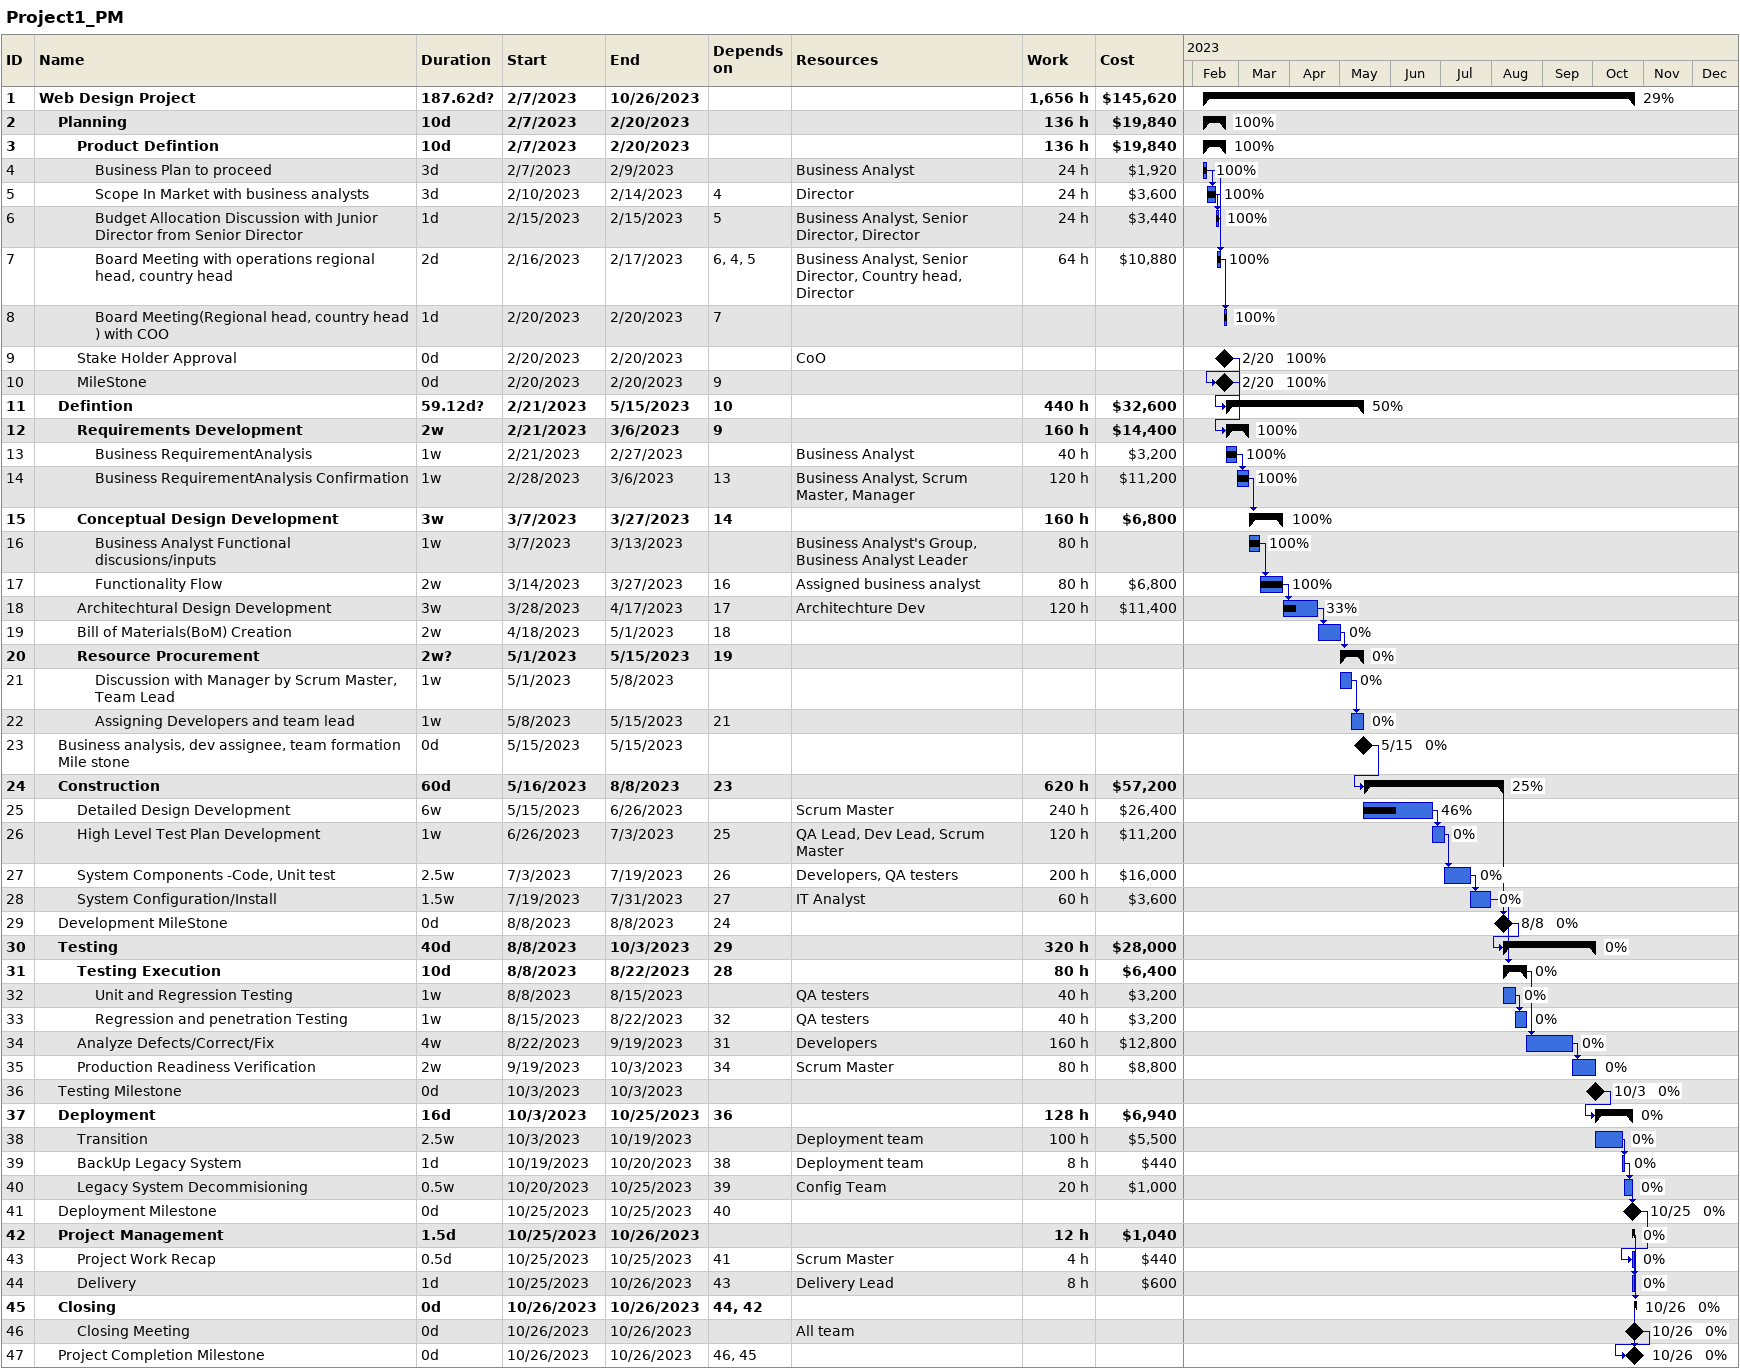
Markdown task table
Project1_PM

| ID | Level | Task | Duration | Start | Finish | Predecessors | Resources | % complete | Work (h) | Cost ($) |
|---|---|---|---|---|---|---|---|---|---|---|
| 1 | 1 | **Web Design Project** | 187.62d? | 2023-02-07 | 2023-10-26 |  |  | 29 | 1656 | 145620 |
| 2 | 2 | **Planning** | 10d | 2023-02-07 | 2023-02-20 |  |  | 100 | 136 | 19840 |
| 3 | 3 | **Product Defintion** | 10d | 2023-02-07 | 2023-02-20 |  |  | 100 | 136 | 19840 |
| 4 | 4 | Business Plan to proceed | 3d | 2023-02-07 | 2023-02-09 |  | Business Analyst | 100 | 24 | 1920 |
| 5 | 4 | Scope In Market with business analysts | 3d | 2023-02-10 | 2023-02-14 | 4 | Director | 100 | 24 | 3600 |
| 6 | 4 | Budget Allocation Discussion with Junior Director from Senior Director | 1d | 2023-02-15 | 2023-02-15 | 5 | Business Analyst, Senior Director, Director | 100 | 24 | 3440 |
| 7 | 4 | Board Meeting with operations regional head, country head | 2d | 2023-02-16 | 2023-02-17 | 6, 4, 5 | Business Analyst, Senior Director, Country head, Director | 100 | 64 | 10880 |
| 8 | 4 | Board Meeting(Regional head, country head ) with COO | 1d | 2023-02-20 | 2023-02-20 | 7 |  | 100 |  |  |
| 9 | 3 | Stake Holder Approval | 0d | 2023-02-20 | 2023-02-20 |  | CoO | 100 |  |  |
| 10 | 3 | MileStone | 0d | 2023-02-20 | 2023-02-20 | 9 |  | 100 |  |  |
| 11 | 2 | **Defintion** | 59.12d? | 2023-02-21 | 2023-05-15 | 10 |  | 50 | 440 | 32600 |
| 12 | 3 | **Requirements Development** | 2w | 2023-02-21 | 2023-03-06 | 9 |  | 100 | 160 | 14400 |
| 13 | 4 | Business RequirementAnalysis | 1w | 2023-02-21 | 2023-02-27 |  | Business Analyst | 100 | 40 | 3200 |
| 14 | 4 | Business RequirementAnalysis Confirmation | 1w | 2023-02-28 | 2023-03-06 | 13 | Business Analyst, Scrum Master, Manager | 100 | 120 | 11200 |
| 15 | 3 | **Conceptual Design Development** | 3w | 2023-03-07 | 2023-03-27 | 14 |  | 100 | 160 | 6800 |
| 16 | 4 | Business Analyst Functional discusions/inputs | 1w | 2023-03-07 | 2023-03-13 |  | Business Analyst's Group, Business Analyst Leader | 100 | 80 |  |
| 17 | 4 | Functionality Flow | 2w | 2023-03-14 | 2023-03-27 | 16 | Assigned business analyst | 100 | 80 | 6800 |
| 18 | 3 | Architechtural Design Development | 3w | 2023-03-28 | 2023-04-17 | 17 | Architechture Dev | 33 | 120 | 11400 |
| 19 | 3 | Bill of Materials(BoM) Creation | 2w | 2023-04-18 | 2023-05-01 | 18 |  | 0 |  |  |
| 20 | 3 | **Resource Procurement** | 2w? | 2023-05-01 | 2023-05-15 | 19 |  | 0 |  |  |
| 21 | 4 | Discussion with Manager by Scrum Master, Team Lead | 1w | 2023-05-01 | 2023-05-08 |  |  | 0 |  |  |
| 22 | 4 | Assigning Developers and team lead | 1w | 2023-05-08 | 2023-05-15 | 21 |  | 0 |  |  |
| 23 | 2 | Business analysis, dev assignee, team formation Mile stone | 0d | 2023-05-15 | 2023-05-15 |  |  | 0 |  |  |
| 24 | 2 | **Construction** | 60d | 2023-05-16 | 2023-08-08 | 23 |  | 25 | 620 | 57200 |
| 25 | 3 | Detailed Design Development | 6w | 2023-05-15 | 2023-06-26 |  | Scrum Master | 46 | 240 | 26400 |
| 26 | 3 | High Level Test Plan Development | 1w | 2023-06-26 | 2023-07-03 | 25 | QA Lead, Dev Lead, Scrum Master | 0 | 120 | 11200 |
| 27 | 3 | System Components -Code, Unit test | 2.5w | 2023-07-03 | 2023-07-19 | 26 | Developers, QA testers | 0 | 200 | 16000 |
| 28 | 3 | System Configuration/Install | 1.5w | 2023-07-19 | 2023-07-31 | 27 | IT Analyst | 0 | 60 | 3600 |
| 29 | 2 | Development MileStone | 0d | 2023-08-08 | 2023-08-08 | 24 |  | 0 |  |  |
| 30 | 2 | **Testing** | 40d | 2023-08-08 | 2023-10-03 | 29 |  | 0 | 320 | 28000 |
| 31 | 3 | **Testing Execution** | 10d | 2023-08-08 | 2023-08-22 | 28 |  | 0 | 80 | 6400 |
| 32 | 4 | Unit and Regression Testing | 1w | 2023-08-08 | 2023-08-15 |  | QA testers | 0 | 40 | 3200 |
| 33 | 4 | Regression and penetration Testing | 1w | 2023-08-15 | 2023-08-22 | 32 | QA testers | 0 | 40 | 3200 |
| 34 | 3 | Analyze Defects/Correct/Fix | 4w | 2023-08-22 | 2023-09-19 | 31 | Developers | 0 | 160 | 12800 |
| 35 | 3 | Production Readiness Verification | 2w | 2023-09-19 | 2023-10-03 | 34 | Scrum Master | 0 | 80 | 8800 |
| 36 | 2 | Testing Milestone | 0d | 2023-10-03 | 2023-10-03 |  |  | 0 |  |  |
| 37 | 2 | **Deployment** | 16d | 2023-10-03 | 2023-10-25 | 36 |  | 0 | 128 | 6940 |
| 38 | 3 | Transition | 2.5w | 2023-10-03 | 2023-10-19 |  | Deployment team | 0 | 100 | 5500 |
| 39 | 3 | BackUp Legacy System | 1d | 2023-10-19 | 2023-10-20 | 38 | Deployment team | 0 | 8 | 440 |
| 40 | 3 | Legacy System Decommisioning | 0.5w | 2023-10-20 | 2023-10-25 | 39 | Config Team | 0 | 20 | 1000 |
| 41 | 2 | Deployment Milestone | 0d | 2023-10-25 | 2023-10-25 | 40 |  | 0 |  |  |
| 42 | 2 | **Project Management** | 1.5d | 2023-10-25 | 2023-10-26 |  |  | 0 | 12 | 1040 |
| 43 | 3 | Project Work Recap | 0.5d | 2023-10-25 | 2023-10-25 | 41 | Scrum Master | 0 | 4 | 440 |
| 44 | 3 | Delivery | 1d | 2023-10-25 | 2023-10-26 | 43 | Delivery Lead | 0 | 8 | 600 |
| 45 | 2 | **Closing** | 0d | 2023-10-26 | 2023-10-26 | 44, 42 |  | 0 |  |  |
| 46 | 3 | Closing Meeting | 0d | 2023-10-26 | 2023-10-26 |  | All team | 0 |  |  |
| 47 | 2 | Project Completion Milestone | 0d | 2023-10-26 | 2023-10-26 | 46, 45 |  | 0 |  |  |
